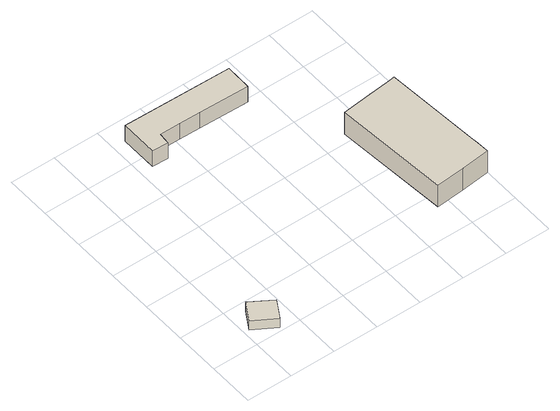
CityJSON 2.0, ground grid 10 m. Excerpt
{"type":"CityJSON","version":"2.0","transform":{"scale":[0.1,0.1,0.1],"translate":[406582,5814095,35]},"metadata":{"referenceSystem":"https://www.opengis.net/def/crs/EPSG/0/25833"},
"CityObjects":{
"building1":{"type":"Building","attributes":{"Gemeindeschluessel":"11000009","BezugspunktDach":"2200","function":"31001_2000","measuredHeight":2.48,"storeysAboveGround":1},"address":[{"country":"Germany","locality":"Berlin","thoroughfareNumber":"153 (3)","thoroughfareName":"Dahlwitzer Landstraße"}],"geometry":[{"type":"Solid","lod":"1","boundaries":[[[[0,1,2,3]],[[4,5,6,7]],[[4,7,3,2]],[[5,4,2,1]],[[6,5,1,0]],[[7,6,0,3]]]]}]},
"building2":{"type":"Building","attributes":{"Gemeindeschluessel":"11000009","BezugspunktDach":"2200","function":"31001_3043","measuredHeight":4.13,"storeysAboveGround":1},"address":[{"country":"Germany","locality":"Berlin","thoroughfareNumber":"153 (1)","thoroughfareName":"Dahlwitzer Landstraße"}],"geometry":[{"type":"Solid","lod":"1","boundaries":[[[[8,9,10,11,12,13,14,15]],[[16,17,18,19,20,21,22,23]],[[16,23,15,14]],[[17,16,14,13]],[[18,17,13,12]],[[19,18,12,11]],[[20,19,11,10]],[[21,20,10,9]],[[22,21,9,8]],[[23,22,8,15]]]]}]},
"building3":{"type":"Building","attributes":{"Gemeindeschluessel":"11000009","BezugspunktDach":"2200","function":"31001_3040","measuredHeight":6.5,"storeysAboveGround":1},"address":[{"country":"Germany","locality":"Berlin","thoroughfareNumber":"153 (2)","thoroughfareName":"Dahlwitzer Landstraße"}],"geometry":[{"type":"Solid","lod":"1","boundaries":[[[[24,25,26,27,28,29,30,31,32]],[[33,34,35,36,37,38,39,40,41]],[[33,41,32,31]],[[34,33,31,30]],[[35,34,30,29]],[[36,35,29,28]],[[37,36,28,27]],[[38,37,27,26]],[[39,38,26,25]],[[40,39,25,24]],[[41,40,24,32]]]]}]}
},
"vertices":[
[56,4,40],[80,45,40],[32,76,40],[7,34,40],[32,76,16],[80,45,16],[56,4,16],[7,34,16],
[153,459,67],[155,484,67],[201,484,67],[246,483,67],[356,481,67],[357,538,67],[118,542,67],[118,460,67],[118,542,26],[357,538,26],[356,481,26],[246,483,26],[201,484,26],[155,484,26],[153,459,26],[118,460,26],
[475,69,67],[538,75,67],[600,82,67],[598,115,67],[597,123,67],[581,334,67],[564,332,67],[518,327,67],[454,320,67],[518,327,10],[564,332,10],[581,334,10],[597,123,10],[598,115,10],[600,82,10],[538,75,10],[475,69,10],[454,320,10]
]}
